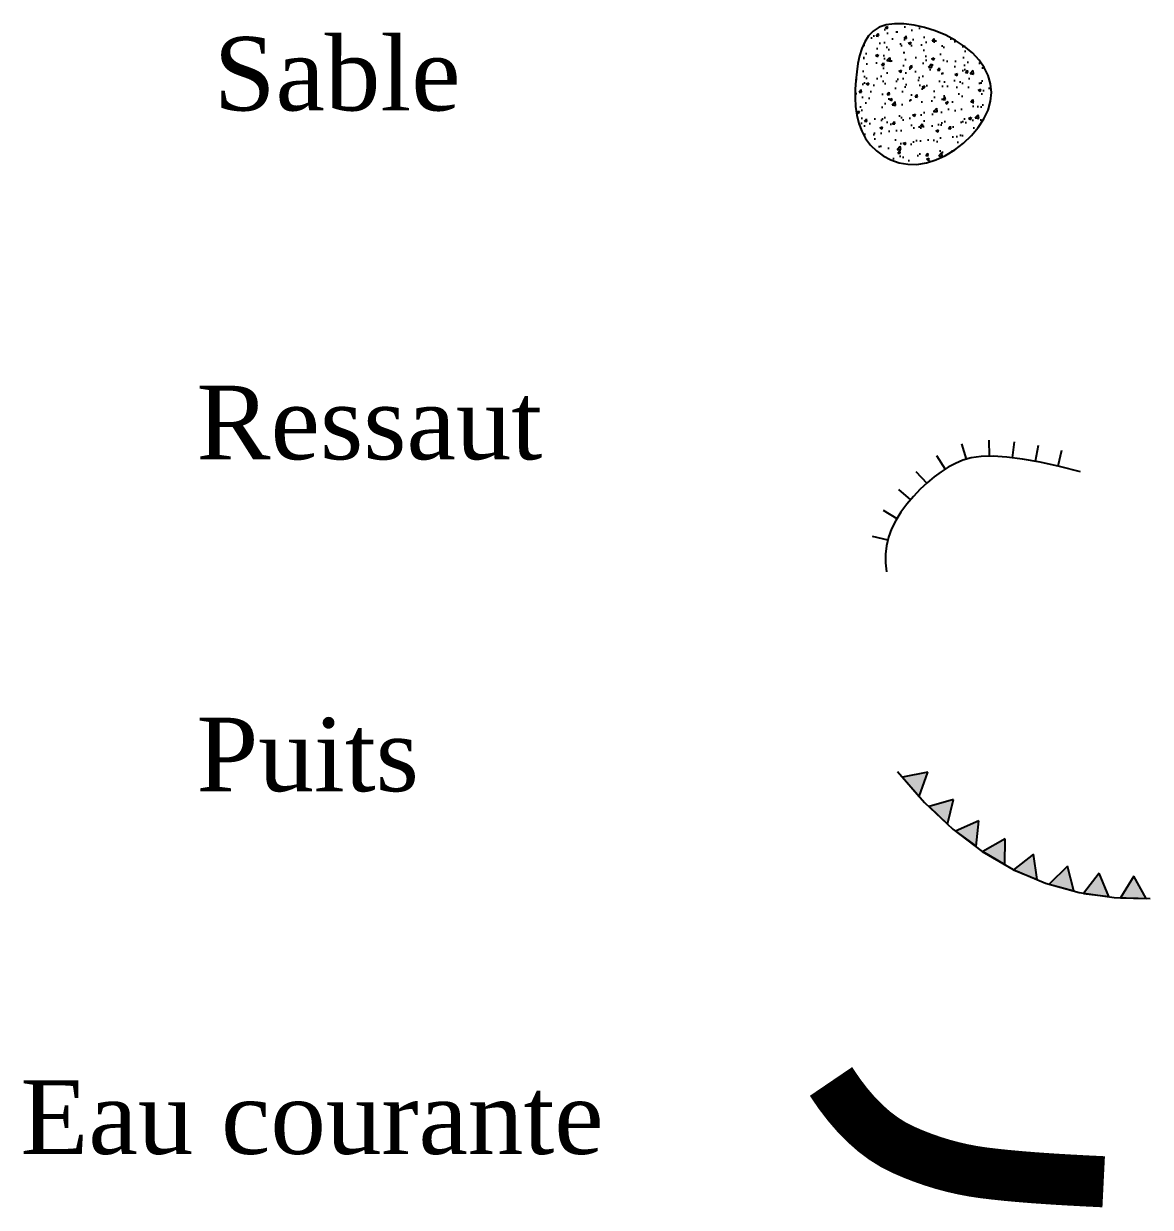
# Model space of a CAD drawing. Header units: metres. Extents: x -1178 to 131, y -250 to 398.
# Drawn here: x -737.08 to -693.01, y 65.93 to 112.25 of the extents above; entities that cross this region are included whole.
import ezdxf

# ---------------------------------------------------------------- set-up
doc = ezdxf.new("R2010")
doc.units = ezdxf.units.M
doc.header["$MEASUREMENT"] = 0
for name, color, linetype in [('Blocs - Actifs', 170, 'Continuous'), ("Blocs - Courant d'air", 204, 'Continuous'), ('Blocs - Echelle', 250, 'Continuous'), ('Blocs - Puits', 248, 'Continuous'), ('Blocs - Sables', 42, 'Continuous')]:
    doc.layers.add(name, color=color, linetype=linetype)

# ---------------------------------------------------------------- blocks, each defined once
blk = doc.blocks.new('Sable')
at = {"layer": 'Blocs - Sables'}
h = blk.add_hatch(dxfattribs=at)
h.set_pattern_fill('AR-CONC,_I', color=256, scale=0.006, style=2)
h.set_pattern_definition([(50, (-24.5356, -95.3986), (1.093108, -0.0956345), [0.1143, -1.2573]), (355, (-24.5356, -95.3986), (-0.211457, 1.14634), [0.09144, -1.00584]), (100.451, (-24.4445, -95.4066), (0.881655, 1.0507), [0.09714, -1.06854]), (46.1842, (-24.5356, -95.0938), (1.626474, -0.252254), [0.17145, -1.88595]), (96.6356, (-24.4, -95.1148), (1.424425, 1.484553), [0.14571, -1.60281]), (351.184, (-24.5356, -95.0938), (1.424428, 1.48455), [0.13716, -1.50876]), (21, (-24.3832, -95.17), (0.909689, -0.613593), [0.1143, -1.2573]), (326, (-24.3832, -95.17), (0.370812, 1.105128), [0.09144, -1.00584]), (71.4514, (-24.3074, -95.2211), (1.280499, 0.491537), [0.09714, -1.06854]), (37.5, (-24.5356, -95.3986), (0.0185316, 0.5073302), [0, -0.993648, 0, -1.02108, 0, -1.00965]), (7.5, (-24.5356, -95.3986), (0.400918, 0.6010834), [0, -0.582168, 0, -0.970788, 0, -0.38481]), (327.5, (-24.87546, -95.3986), (0.8135436, -0.0343725), [0, -0.381, 0, -1.18872, 0, -1.57734]), (317.5, (-25.02786, -95.3986), (0.888775, 0.152559), [0, -0.4953, 0, -0.789432, 0, -1.12014])])
h.paths.add_polyline_path([(-2.186, -1.776), (-1.992, -2.035), (-1.76, -2.265), (-1.494, -2.459), (-1.198, -2.614), (-0.876, -2.724), (-0.535, -2.784), (-0.177, -2.789), (0.193, -2.734), (0.569, -2.617), (0.943, -2.443), (1.305, -2.22), (1.646, -1.958), (1.957, -1.663), (2.227, -1.343), (2.448, -1.008), (2.61, -0.664), (2.706, -0.32), (2.736, 0.022), (2.703, 0.357), (2.61, 0.682), (2.459, 0.995), (2.254, 1.293), (1.996, 1.571), (1.689, 1.828), (1.337, 2.059), (0.951, 2.261), (0.543, 2.431), (0.126, 2.565), (-0.287, 2.66), (-0.684, 2.712), (-1.053, 2.716), (-1.38, 2.671), (-1.656, 2.573), (-1.883, 2.426), (-2.068, 2.237), (-2.214, 2.01), (-2.328, 1.75), (-2.416, 1.463), (-2.481, 1.155), (-2.531, 0.831), (-2.568, 0.496), (-2.59, 0.154), (-2.594, -0.189), (-2.574, -0.53), (-2.527, -0.863), (-2.45, -1.185), (-2.337, -1.491)])
blk.add_lwpolyline([(-2.186, -1.776), (-1.992, -2.035), (-1.76, -2.265), (-1.494, -2.459), (-1.198, -2.614), (-0.876, -2.724), (-0.535, -2.784), (-0.177, -2.789), (0.193, -2.734), (0.569, -2.617), (0.943, -2.443), (1.305, -2.22), (1.646, -1.958), (1.957, -1.663), (2.227, -1.343), (2.448, -1.008), (2.61, -0.664), (2.706, -0.32), (2.736, 0.022), (2.703, 0.357), (2.61, 0.682), (2.459, 0.995), (2.254, 1.293), (1.996, 1.571), (1.689, 1.828), (1.337, 2.059), (0.951, 2.261), (0.543, 2.431), (0.126, 2.565), (-0.287, 2.66), (-0.684, 2.712), (-1.053, 2.716), (-1.38, 2.671), (-1.656, 2.573), (-1.883, 2.426), (-2.068, 2.237), (-2.214, 2.01), (-2.328, 1.75), (-2.416, 1.463), (-2.481, 1.155), (-2.531, 0.831), (-2.568, 0.496), (-2.59, 0.154), (-2.594, -0.189), (-2.574, -0.53), (-2.527, -0.863), (-2.45, -1.185), (-2.337, -1.491)], close=True, dxfattribs=at)
blk = doc.blocks.new('*U82')
at = {"layer": 'Blocs - Puits'}
h = blk.add_hatch(color=256, dxfattribs=at)
h.dxf.hatch_style = 1
h.paths.add_polyline_path([(-3.353, 2.667), (-3.02, 3.61), (-4.003, 3.426)])
h = blk.add_hatch(color=256, dxfattribs=at)
h.dxf.hatch_style = 1
h.paths.add_polyline_path([(-2.25, 1.578), (-2.006, 2.548), (-2.968, 2.274)])
h = blk.add_hatch(color=256, dxfattribs=at)
h.dxf.hatch_style = 1
h.paths.add_polyline_path([(-1.123, 0.715), (-1.02, 1.709), (-1.933, 1.301)])
h = blk.add_hatch(color=256, dxfattribs=at)
h.dxf.hatch_style = 1
h.paths.add_polyline_path([(0, 0), (0.008, 1), (-0.862, 0.507)])
h = blk.add_hatch(color=256, dxfattribs=at)
h.dxf.hatch_style = 1
h.paths.add_polyline_path([(1.257, -0.584), (1.122, 0.406), (0.332, -0.206)])
h = blk.add_hatch(color=256, dxfattribs=at)
h.dxf.hatch_style = 1
h.paths.add_polyline_path([(2.699, -1.033), (2.446, -0.066), (1.734, -0.769)])
h = blk.add_hatch(color=256, dxfattribs=at)
h.dxf.hatch_style = 1
h.paths.add_polyline_path([(4.069, -1.256), (3.683, -0.333), (3.077, -1.129)])
h = blk.add_hatch(color=256, dxfattribs=at)
h.dxf.hatch_style = 1
h.paths.add_polyline_path([(5.523, -1.33), (5.049, -0.45), (4.524, -1.3)])
for p, q in [((-3.02, 3.61), (-4.003, 3.426)), ((-4.003, 3.426), (-3.353, 2.667)), ((-4.003, 3.426), (-3.353, 2.667)), ((-3.353, 2.667), (-3.02, 3.61)), ((-2.006, 2.548), (-2.968, 2.274)), ((-2.25, 1.578), (-2.006, 2.548)), ((-2.968, 2.274), (-2.25, 1.578)), ((-2.968, 2.274), (-2.25, 1.578)), ((-1.02, 1.709), (-1.933, 1.301)), ((-1.123, 0.715), (-1.02, 1.709)), ((-1.933, 1.301), (-1.123, 0.715)), ((-1.933, 1.301), (-1.123, 0.715)), ((0.008, 1), (-0.862, 0.507)), ((0, 0), (0.008, 1)), ((-0.862, 0.507), (0, 0)), ((-0.862, 0.507), (0, 0)), ((1.122, 0.406), (0.332, -0.206)), ((1.257, -0.584), (1.122, 0.406)), ((0.332, -0.206), (1.257, -0.584)), ((0.332, -0.206), (1.257, -0.584)), ((2.446, -0.066), (1.734, -0.769)), ((2.699, -1.033), (2.446, -0.066)), ((3.683, -0.333), (3.077, -1.129)), ((4.069, -1.256), (3.683, -0.333)), ((5.049, -0.45), (4.524, -1.3)), ((5.523, -1.33), (5.049, -0.45)), ((1.734, -0.769), (2.699, -1.033)), ((1.734, -0.769), (2.699, -1.033)), ((3.077, -1.129), (4.069, -1.256)), ((3.077, -1.129), (4.069, -1.256)), ((4.524, -1.3), (5.523, -1.33)), ((4.524, -1.3), (5.523, -1.33))]:
    blk.add_line(p, q, dxfattribs=at)
blk.add_lwpolyline([(-4.198, 3.644), (-3.146, 2.432), (-2.042, 1.389), (-0.885, 0.515), (0.325, -0.191), (1.587, -0.727), (2.902, -1.096), (4.269, -1.295), (5.689, -1.326)], dxfattribs=at)
blk = doc.blocks.new('Puits 001')
at = {"layer": 'Blocs - Puits'}
for p, q in [((0.096, 0.706), (0.271, 0.101)), ((1.16, 0.842), (1.169, 0.212)), ((2.157, 0.777), (2.076, 0.152)), ((3.085, 0.632), (2.974, 0.011)), ((-0.884, 0.238), (-0.545, -0.293)), ((3.999, 0.44), (3.864, -0.176)), ((-1.701, -0.385), (-1.27, -0.842)), ((-2.379, -1.085), (-1.901, -1.495)), ((-2.973, -1.896), (-2.437, -2.228)), ((-3.402, -2.914), (-2.79, -3.063))]:
    blk.add_line(p, q, dxfattribs=at)
blk.add_lwpolyline([(4.747, -0.396), (3.92, -0.188), (3.164, -0.022), (2.481, 0.1), (1.869, 0.179), (1.33, 0.215), (0.862, 0.208), (0.467, 0.157), (0.143, 0.064), (-0.143, -0.064), (-0.425, -0.217), (-0.704, -0.394), (-0.979, -0.597), (-1.251, -0.826), (-1.519, -1.079), (-1.783, -1.357), (-2.044, -1.661), (-2.283, -1.979), (-2.483, -2.301), (-2.643, -2.626), (-2.763, -2.955), (-2.844, -3.287), (-2.885, -3.623), (-2.887, -3.963), (-2.849, -4.306)], dxfattribs=at)

msp = doc.modelspace()

# ---------------------------------------------------------------- linework, layer by layer
at = {"layer": 'Blocs - Actifs', "const_width": 2}
msp.add_lwpolyline([(-705.5, 70.852), (-705.18, 70.381), (-704.851, 69.95), (-704.513, 69.557), (-704.166, 69.204), (-703.811, 68.891), (-703.447, 68.617), (-703.074, 68.383), (-702.692, 68.188), (-702.305, 68.02), (-701.916, 67.868), (-701.524, 67.731), (-701.131, 67.609), (-700.735, 67.503), (-700.337, 67.412), (-699.936, 67.336), (-699.534, 67.276), (-699.107, 67.225), (-698.635, 67.175), (-698.116, 67.128), (-697.551, 67.083), (-696.94, 67.04), (-696.283, 67), (-695.58, 66.962), (-694.831, 66.925)], dxfattribs=at)

# ---------------------------------------------------------------- block references
at = {"layer": "Blocs - Courant d'air", "color": 255}
msp.add_blockref('Sable', (-701.962, 109.532), dxfattribs=at)
at = {"layer": 'Blocs - Puits'}
for name, p in [('Puits 001', (-700.485, 95.105)), ('*U82', (-698.696, 79.34))]:
    msp.add_blockref(name, p, dxfattribs=at)

# ---------------------------------------------------------------- texts
at = {"layer": 'Blocs - Echelle', "linetype": 'Continuous', "char_height": 2.87867, "attachment_point": 7}
for s, insert in [('\\fTimes New Roman|b0|i0|c0|p18; Sable', (-730.736, 108.809)), ('\\fTimes New Roman|b0|i0|c0|p18;Ressaut', (-730.32, 95.158)), ('\\fTimes New Roman|b0|i0|c0|p18;Puits', (-730.32, 82.168)), ('\\fTimes New Roman|b0|i0|c0|p18;Eau courante', (-737.207, 67.972))]:
    msp.add_mtext(s, dxfattribs=dict(at, insert=insert))

doc.saveas('drawing.dxf')
